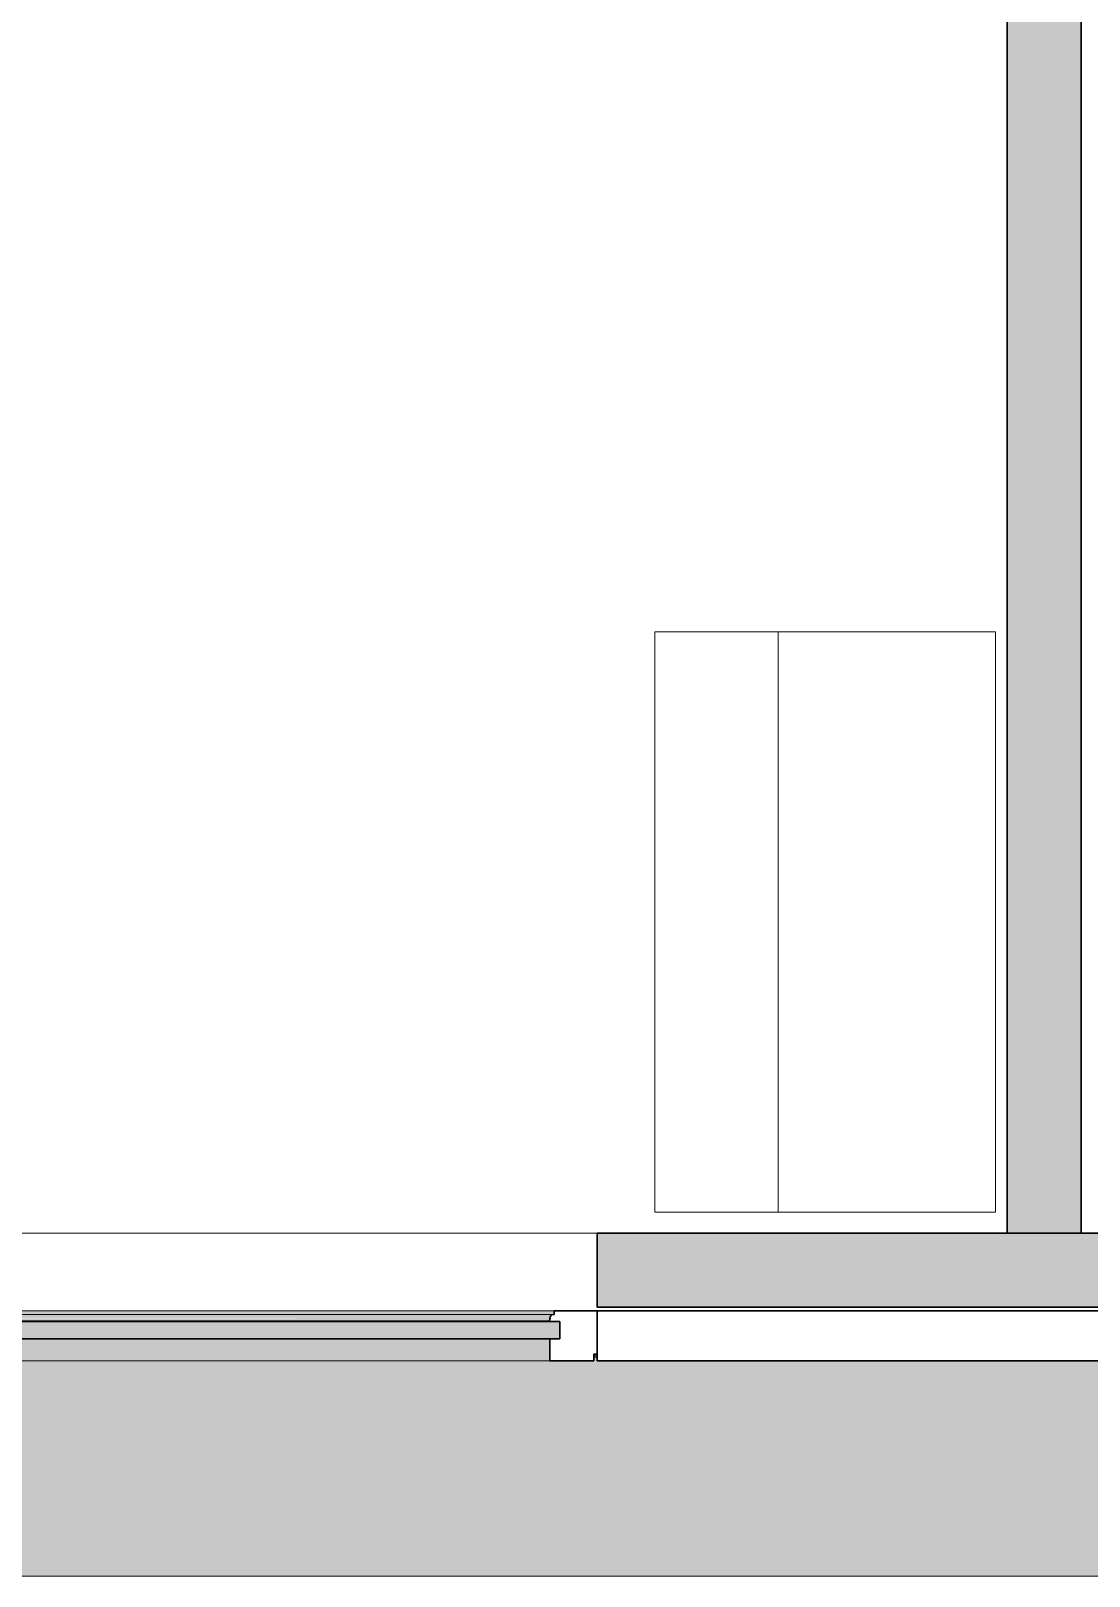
# Model space of a CAD drawing. Header units: millimetres. Extents: x 155927 to 326028, y -36033 to 97293.
# Drawn here: x 226778 to 228238, y 8897 to 11027 of the extents above; entities that cross this region are included whole.
import ezdxf

# ---------------------------------------------------------------- set-up
doc = ezdxf.new("R2010")
doc.units = ezdxf.units.MM
doc.header["$MEASUREMENT"] = 0
for name, color, linetype, lineweight in [('A-GLAZ', 7, 'CONTINUOUS', 9), ('A-WALL-PATT', 7, 'CONTINUOUS', 9), ('I-FURN', 8, 'CONTINUOUS', 9), ('I-WALL', 7, 'CONTINUOUS', 9)]:
    doc.layers.add(name, color=color, linetype=linetype, lineweight=lineweight)

msp = doc.modelspace()

# ---------------------------------------------------------------- hatches: boundary and pattern name
at = {"layer": 'A-GLAZ'}
for points in [[(227507.6, 9223.6), (227507.6, 9247.5), (226210.1, 9247.5), (226210.1, 9223.6)], [(227496.8, 9257.5), (227499.6, 9257.5), (227499.6, 9262.5), (226218, 9262.5), (226218, 9257.5), (227495.8, 9257.5)], [(227493.8, 9252.6), (227495.6, 9256.2), (227495.8, 9257.5), (226220.9, 9257), (226223.6, 9253.9), (226224.3, 9252.6), (227493.4, 9252.6)], [(227492.4, 9248.6), (227493.6, 9252.6), (226224, 9251.5), (226225.3, 9248.6), (226630.4, 9248.6)], [(227492.4, 9247.5), (227492.4, 9248.6), (226630.4, 9247.5)], [(227493.6, 9193.6), (227493.6, 9223.6), (226224, 9223.6), (226224, 9193.6)], [(231140.8, 8896.6), (231142.8, 8896.6), (231142.8, 9198.3), (231140.8, 9198.3), (231140.8, 8967.6), (231074.8, 8967.6), (231074.8, 9198.3), (230254.5, 9198.3), (230254.5, 9193.6), (228863.2, 9193.6), (228863.2, 9198.3), (228858.8, 9198.3), (228858.8, 9193.6), (227558.8, 9193.6), (227558.8, 9198.3), (227554.5, 9198.3), (227554.5, 9193.6), (226163.2, 9193.6), (226163.2, 9198.3), (226158.8, 9198.3), (226158.8, 8933.6), (226058.8, 8933.6), (226058.8, 8896.6), (231074.8, 8896.6)]]:
    msp.add_hatch(color=256, dxfattribs=at).paths.add_polyline_path(points, flags=0)
h = msp.add_hatch(color=256, dxfattribs=at)
h.paths.add_polyline_path([(231142.8, 9198.3), (231142.8, 9200.4), (231140.8, 9200.4), (231140.8, 9198.3)], flags=0)
h.paths.add_polyline_path([(230254.5, 9198.3), (230258.8, 9198.3), (230258.8, 9200.4), (230254.5, 9200.4)], flags=0)
h.paths.add_polyline_path([(228858.8, 9198.3), (228863.2, 9198.3), (228863.2, 9200.4), (228858.8, 9200.4)], flags=0)
h.paths.add_polyline_path([(227554.5, 9198.3), (227558.8, 9198.3), (227558.8, 9200.4), (227554.5, 9200.4)], flags=0)
h.paths.add_polyline_path([(226158.8, 9198.3), (226163.2, 9198.3), (226163.2, 9200.4), (226158.8, 9200.4)], flags=0)
at = {"layer": 'A-WALL-PATT'}
for points in [[(228124.8, 9369.6), (228226.8, 9369.6), (228226.8, 13505.6), (228124.8, 13505.6), (228124.8, 10128.1)], [(227660.8, 9267.6), (227660.8, 9369.6), (227558.8, 9369.6), (227558.8, 9267.6)], [(228756.8, 9267.6), (228756.8, 9369.6), (227660.8, 9369.6), (227660.8, 9267.6), (228450.1, 9267.6)]]:
    msp.add_hatch(color=256, dxfattribs=at).paths.add_polyline_path(points, flags=0)

# ---------------------------------------------------------------- linework, layer by layer
at = {"layer": 'A-GLAZ', "lineweight": 30}
for p, q in [((227507.6, 9247.5), (226210.1, 9247.5)), ((227492.4, 9248.6), (227492.4, 9247.5)), ((227492.4, 9247.5), (227507.6, 9247.5)), ((227499.6, 9257.5), (227498.1, 9257.5)), ((227499.6, 9262.5), (227499.6, 9257.5)), ((227558.8, 9262.5), (227499.6, 9262.5)), ((227507.6, 9223.6), (227507.6, 9247.5)), ((227507.6, 9247.5), (227507.6, 9223.6)), ((228858.8, 9262.5), (227558.8, 9262.5)), ((227558.8, 9262.5), (227558.8, 9193.6)), ((227558.8, 9202.6), (227558.8, 9262.5)), ((226210.1, 9223.6), (227507.6, 9223.6)), ((227507.6, 9223.6), (227493.6, 9223.6)), ((227493.6, 9223.6), (227493.6, 9193.6)), ((227493.6, 9193.6), (227554.5, 9193.6)), ((227554.5, 9193.6), (227554.5, 9202.6)), ((227554.5, 9202.6), (227558.8, 9202.6)), ((227558.8, 9193.6), (228858.8, 9193.6))]:
    msp.add_line(p, q, dxfattribs=at)
at = {"layer": 'A-GLAZ'}
for p, q in [((227499.6, 9262.5), (226218, 9262.5)), ((226219.6, 9257.5), (227498.1, 9257.5)), ((226225.3, 9248.6), (227492.4, 9248.6)), ((227498.1, 9257.5), (227499.6, 9257.5)), ((226224, 9193.6), (227493.6, 9193.6)), ((227554.5, 9200.4), (227558.8, 9200.4)), ((227554.5, 9198.3), (227558.8, 9198.3)), ((226058.8, 8896.6), (231142.8, 8896.6))]:
    msp.add_line(p, q, dxfattribs=at)
at = {"layer": 'A-GLAZ', "lineweight": 30}
for centre, radius, start, end in [((227486.5, 9253), 7.4, 323.4261, 356.5739), ((227499.2, 9252.2), 5.36, 101.9524, 176.5739)]:
    msp.add_arc(centre, radius, start, end, dxfattribs=at)
at = {"layer": 'A-GLAZ'}
msp.add_open_spline([(227493.1, 9249.8), (227492.9, 9249.4), (227492.7, 9249), (227492.4, 9248.6)], degree=3, dxfattribs=at)
for points, knots in [([(227494.7, 9255.2), (227494.6, 9255), (227494.4, 9254.6), (227494, 9253.7), (227493.9, 9253), (227493.8, 9252.6)], [0.6, 0.6, 0.6, 0.6, 0.7, 0.8, 1, 1, 1, 1]), ([(227498.1, 9257.5), (227497.6, 9257.4), (227497, 9257.2), (227496.2, 9256.7), (227495.8, 9256.4), (227495.6, 9256.2)], [0, 0, 0, 0, 0.2, 0.3, 0.4, 0.4, 0.4, 0.4])]:
    msp.add_open_spline(points, degree=3, knots=knots, dxfattribs=at)
at = {"layer": 'I-FURN'}
for p, q in [((227808.7, 10198.6), (227638.7, 10198.6)), ((227638.7, 10198.6), (227638.7, 9398.6)), ((228108.7, 10198.6), (227808.7, 10198.6)), ((227808.7, 10198.6), (227808.7, 9398.6)), ((228108.7, 9398.6), (228108.7, 10198.6)), ((227638.7, 9398.6), (227808.7, 9398.6)), ((227808.7, 9398.6), (228108.7, 9398.6))]:
    msp.add_line(p, q, dxfattribs=at)
at = {"layer": 'I-WALL', "lineweight": 30}
for p, q in [((228124.8, 13505.6), (228124.8, 9369.6)), ((228226.8, 9369.6), (228226.8, 13505.6)), ((227558.8, 9369.6), (227558.8, 9267.6)), ((227660.8, 9369.6), (227558.8, 9369.6)), ((228756.8, 9369.6), (227660.8, 9369.6)), ((228124.8, 9369.6), (228226.8, 9369.6)), ((227558.8, 9267.6), (227660.8, 9267.6)), ((227660.8, 9267.6), (228756.8, 9267.6))]:
    msp.add_line(p, q, dxfattribs=at)
at = {"layer": 'I-WALL'}
msp.add_line((226158.8, 9369.6), (227558.8, 9369.6), dxfattribs=at)

doc.saveas('drawing.dxf')
